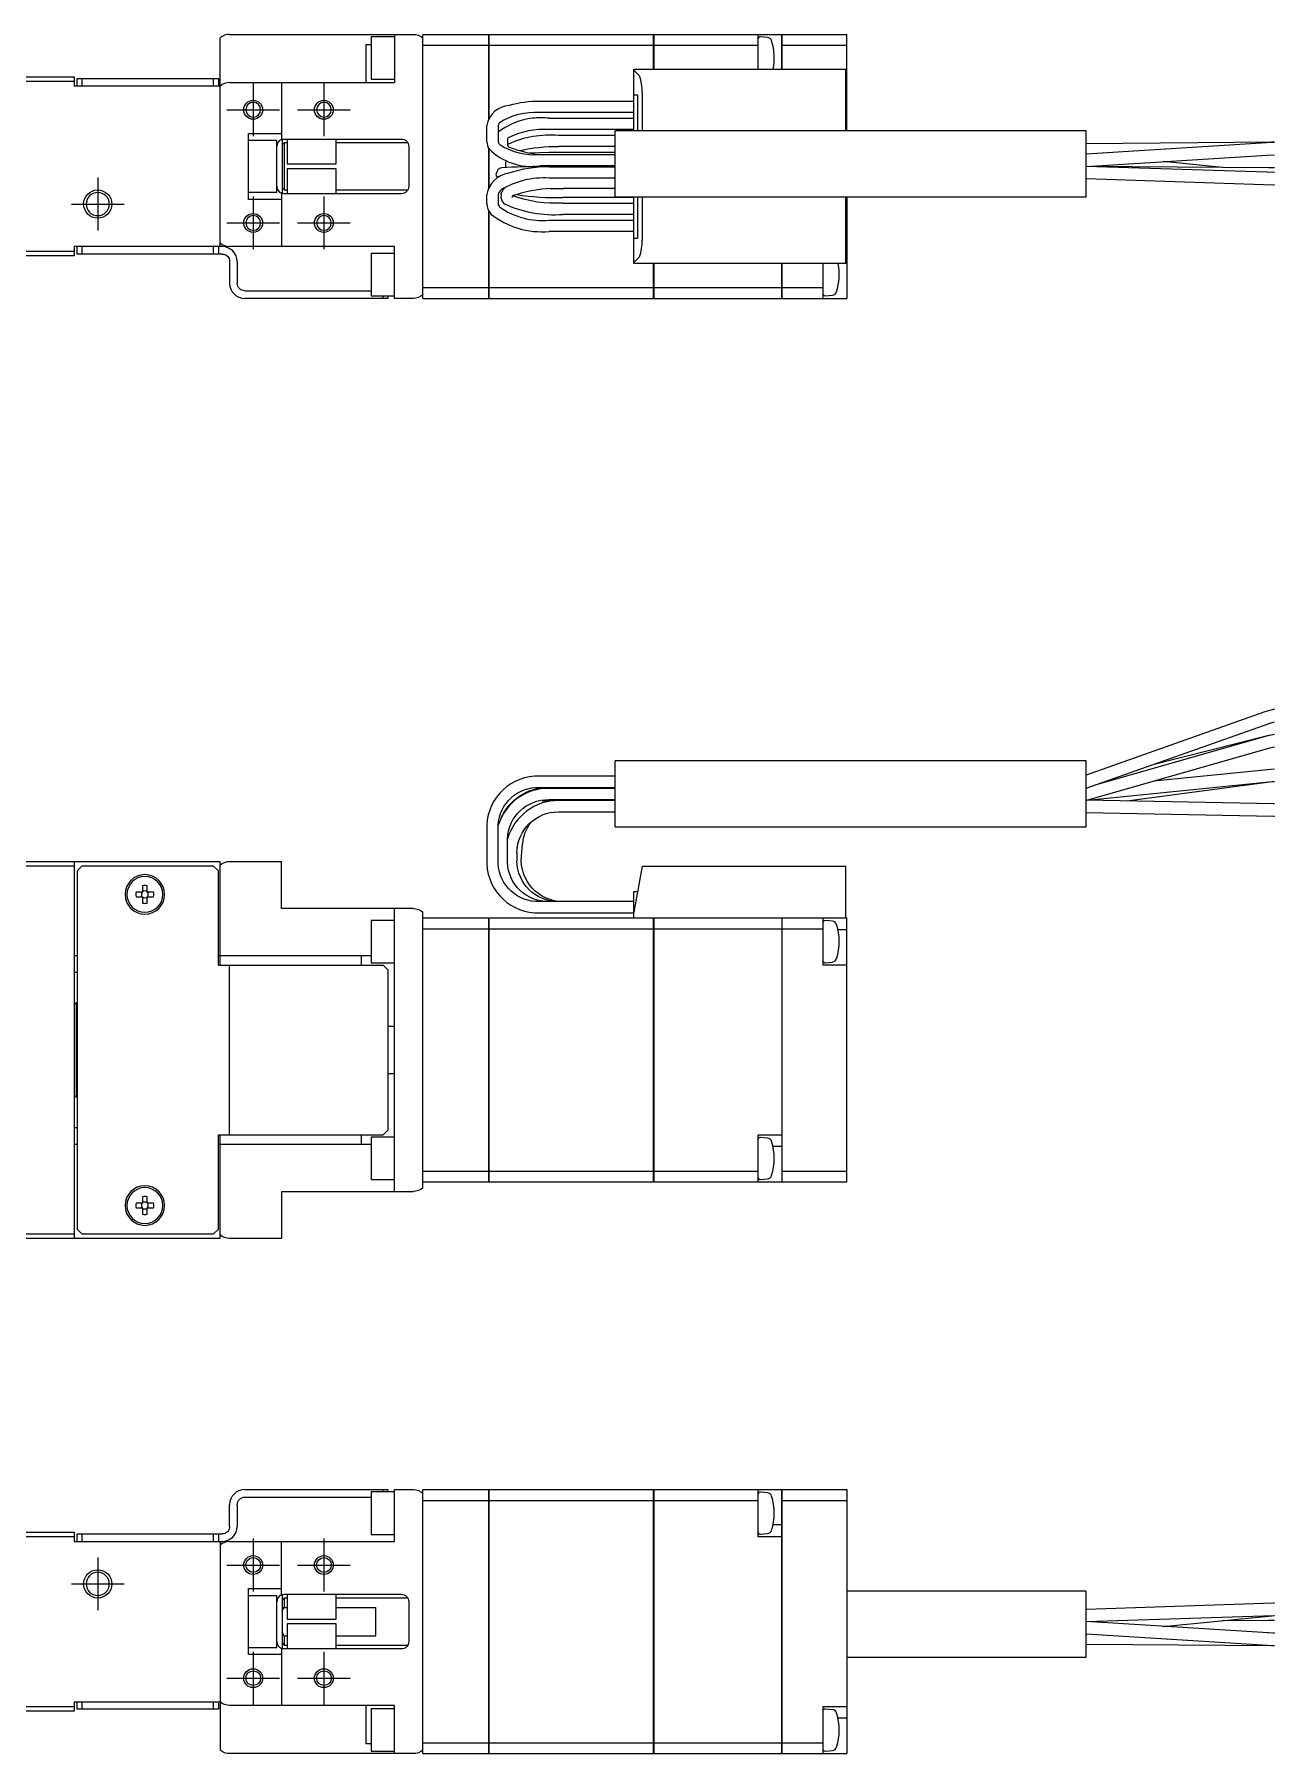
# Model space of a CAD drawing. Extents: x 0 to 571, y -8 to 192.
# Drawn here: x 146.4 to 278, y 10 to 192.3 of the extents above; entities that cross this region are included whole.
import ezdxf

# ---------------------------------------------------------------- set-up
doc = ezdxf.new("R2010")
doc.units = 0
doc.header["$LTSCALE"] = 0.5
doc.linetypes.add('CENTER', pattern=[50.8, 31.75, -6.35, 6.35, -6.35])
for name, color, linetype in [('MSM_CENTER', 1, 'CENTER'), ('MSM_CONTINUOUS', 7, 'CONTINUOUS'), ('MSM_NARROW', 5, 'CONTINUOUS')]:
    doc.layers.add(name, color=color, linetype=linetype)

msp = doc.modelspace()

# ---------------------------------------------------------------- linework, layer by layer
at = {"layer": 'MSM_CENTER'}
for p, q in [((169.62, 187.15), (169.62, 181.55)), ((177.12, 187.15), (177.12, 181.55)), ((166.82, 184.35), (172.42, 184.35)), ((174.32, 184.35), (179.92, 184.35)), ((153.12, 177.15), (153.12, 171.55)), ((169.62, 175.15), (169.62, 169.55)), ((177.12, 175.15), (177.12, 169.55)), ((150.32, 174.35), (155.92, 174.35)), ((166.82, 172.35), (172.42, 172.35)), ((174.32, 172.35), (179.92, 172.35)), ((169.62, 32.8), (169.62, 27.2)), ((177.12, 32.8), (177.12, 27.2)), ((153.12, 30.8), (153.12, 25.2)), ((166.82, 30), (172.42, 30)), ((174.32, 30), (179.92, 30)), ((150.32, 28), (155.92, 28)), ((169.62, 20.8), (169.62, 15.2)), ((177.12, 20.8), (177.12, 15.2)), ((166.82, 18), (172.42, 18)), ((174.32, 18), (179.92, 18))]:
    msp.add_line(p, q, dxfattribs=at)
at = {"layer": 'MSM_CONTINUOUS'}
for p, q in [((166.12, 186.86), (166.12, 191.96)), ((167.12, 192.35), (186.62, 192.35)), ((182.12, 192.1), (182.12, 187.6)), ((184.62, 192.1), (182.12, 192.1)), ((184.62, 192.35), (184.62, 187.25)), ((187.62, 192.35), (194.61, 192.35)), ((187.62, 164.35), (187.62, 192.35)), ((194.61, 183.29), (194.61, 192.35)), ((194.62, 192.34), (194.61, 192.34)), ((194.62, 192.35), (212.11, 192.35)), ((194.62, 192.35), (194.62, 183.32)), ((212.11, 188.65), (212.11, 192.35)), ((212.12, 192.34), (212.11, 192.34)), ((212.12, 192.35), (225.72, 192.35)), ((212.12, 192.35), (212.12, 188.65)), ((223.22, 188.65), (223.22, 192.35)), ((224.2, 192.01), (223.43, 192.08)), ((225.72, 188.65), (225.72, 192.35)), ((225.72, 192.34), (225.73, 192.34)), ((225.73, 192.35), (232.62, 192.35)), ((225.73, 192.35), (225.73, 188.65)), ((232.62, 182.11), (232.62, 192.35)), ((181.62, 191.29), (182.12, 191.29)), ((181.62, 187.25), (181.62, 191.29)), ((187.62, 191.19), (194.61, 191.19)), ((194.62, 191.19), (194.61, 191.19)), ((194.62, 191.19), (212.11, 191.19)), ((212.12, 191.19), (212.11, 191.19)), ((212.12, 191.19), (223.22, 191.19)), ((225.72, 191.19), (225.73, 191.19)), ((225.73, 191.19), (232.62, 191.19)), ((50.62, 187.85), (150.62, 187.85)), ((150.62, 187.85), (150.62, 186.85)), ((210.02, 188.65), (232.52, 188.65)), ((210.02, 182.11), (210.02, 188.65)), ((210.02, 188.54), (210.62, 187.94)), ((232.52, 182.11), (232.52, 188.65)), ((150.62, 187.35), (143.62, 187.35)), ((166.12, 186.85), (150.62, 186.85)), ((150.92, 186.85), (150.92, 187.65)), ((150.92, 187.65), (165.92, 187.65)), ((151.42, 187.65), (151.42, 186.85)), ((165.42, 186.85), (165.42, 187.65)), ((165.92, 187.65), (165.92, 186.85)), ((166.12, 169.85), (166.12, 186.85)), ((167.12, 187.25), (184.62, 187.25)), ((172.62, 187.25), (172.62, 181.22)), ((182.12, 187.6), (184.62, 187.6)), ((210.88, 186.17), (210.88, 182.11)), ((200.02, 185.25), (210.02, 185.25)), ((210.02, 185.95), (210.4, 185.95)), ((210.4, 185.95), (210.4, 182.11)), ((194.42, 180.95), (194.42, 182.69)), ((195.62, 182.69), (195.62, 180.95)), ((210.02, 184.05), (200.02, 184.05)), ((201.02, 183.45), (210.02, 183.45)), ((169.12, 181.85), (172.62, 181.85)), ((169.12, 174.85), (169.12, 181.85)), ((172.12, 181.1), (169.12, 181.1)), ((172.12, 175.6), (172.12, 181.1)), ((172.62, 181.22), (172.71, 181.22)), ((172.63, 181.19), (172.71, 181.22)), ((172.72, 175.47), (172.72, 181.22)), ((172.92, 180.85), (172.72, 180.65)), ((172.92, 181.25), (185.32, 181.25)), ((172.92, 180.85), (172.92, 175.85)), ((173.22, 180.85), (172.92, 180.85)), ((173.22, 181.25), (173.22, 178.6)), ((178.42, 178.6), (178.42, 181.25)), ((186.01, 180.85), (178.42, 180.85)), ((196.62, 181.29), (196.62, 180.55)), ((210.02, 182.25), (201.02, 182.25)), ((202.02, 181.65), (208.02, 181.65)), ((208.02, 175.11), (208.02, 182.11)), ((258.02, 182.11), (208.02, 182.11)), ((258.02, 175.11), (258.02, 182.11)), ((277.68, 180.9), (258.02, 180.74)), ((277.15, 180.85), (258.02, 179.65)), ((278.01, 180.89), (277.15, 180.85)), ((278.01, 180.9), (277.41, 180.89)), ((278.01, 180.9), (277.68, 180.9)), ((186.12, 180.45), (186.12, 176.25)), ((194.61, 180.24), (194.61, 176)), ((194.62, 176.02), (194.62, 180.23)), ((196.42, 178.71), (196.47, 178.93)), ((196.42, 178.67), (196.42, 178.71)), ((198.96, 179.77), (201.02, 179.85)), ((200.02, 179.6), (208.02, 179.6)), ((201.02, 179.85), (208.02, 179.85)), ((208.02, 180.45), (202.02, 180.45)), ((258.03, 178.35), (277.23, 179.55)), ((272.49, 178.24), (266.17, 178.86)), ((277.23, 179.55), (278.01, 179.58)), ((173.22, 178.6), (178.42, 178.6)), ((173.22, 178.1), (173.22, 175.45)), ((178.42, 178.1), (173.22, 178.1)), ((178.42, 175.45), (178.42, 178.1)), ((195.45, 177.36), (195.42, 177.55)), ((195.57, 177.18), (195.45, 177.36)), ((196.42, 178.27), (196.42, 178.67)), ((196.42, 178.21), (196.42, 178.27)), ((208.02, 178.4), (200.02, 178.4)), ((201.02, 178.3), (208.02, 178.3)), ((208.02, 177.1), (201.02, 177.1)), ((277.22, 177.72), (258.02, 178.35)), ((258.02, 177.05), (277.9, 176.4)), ((277.35, 178.2), (258.03, 178.35)), ((278.01, 177.71), (277.22, 177.72)), ((278.01, 178.2), (277.35, 178.2)), ((169.12, 175.6), (172.12, 175.6)), ((172.71, 175.47), (172.62, 175.5)), ((172.62, 175.47), (172.62, 169.85)), ((172.62, 175.47), (172.71, 175.47)), ((172.72, 176.05), (172.92, 175.85)), ((172.92, 175.85), (173.22, 175.85)), ((185.32, 175.45), (172.92, 175.45)), ((178.42, 175.85), (186.01, 175.85)), ((194.42, 174.39), (194.42, 175.35)), ((195.62, 175.37), (195.62, 174.39)), ((195.94, 175.38), (195.95, 175.43)), ((195.95, 175.43), (196.02, 175.63)), ((197.14, 175.17), (197.08, 175.02)), ((202.6, 176), (202.55, 176)), ((208.02, 176), (202.57, 176)), ((208.02, 175.11), (258.02, 175.11)), ((210.02, 168.05), (210.02, 175.11)), ((210.4, 175.11), (210.4, 170.75)), ((210.88, 175.11), (210.88, 170.53)), ((232.52, 168.05), (232.52, 175.11)), ((232.62, 175.11), (232.62, 164.35)), ((277.18, 176.42), (278.01, 176.4)), ((277.9, 176.4), (278.01, 176.4)), ((172.62, 174.85), (169.12, 174.85)), ((194.61, 164.35), (194.61, 173.64)), ((194.62, 173.62), (194.62, 164.35)), ((210.02, 175.05), (202.47, 175.05)), ((202.5, 174.45), (210.02, 174.45)), ((210.02, 173.25), (202.5, 173.25)), ((201.02, 172.65), (210.02, 172.65)), ((210.02, 171.45), (201.02, 171.45)), ((166.32, 169.85), (150.62, 169.85)), ((150.62, 169.85), (150.62, 168.85)), ((150.92, 169.05), (150.92, 169.85)), ((151.42, 169.85), (151.42, 169.05)), ((165.42, 169.05), (165.42, 169.85)), ((165.92, 169.85), (165.92, 169.05)), ((184.62, 169.85), (167.12, 169.85)), ((184.62, 164.35), (184.62, 169.85)), ((210.02, 170.75), (210.4, 170.75)), ((150.62, 168.85), (137.62, 168.85)), ((137.73, 169.35), (150.62, 169.35)), ((166.32, 169.05), (150.92, 169.05)), ((167.12, 168.25), (167.12, 165.95)), ((167.92, 168.25), (167.92, 165.95)), ((182.12, 169.1), (182.12, 164.6)), ((184.62, 169.1), (182.12, 169.1)), ((210.62, 168.75), (210.02, 168.15)), ((232.52, 168.05), (210.02, 168.05)), ((212.11, 164.35), (212.11, 168.05)), ((212.12, 168.05), (212.12, 164.35)), ((225.72, 164.35), (225.72, 168.05)), ((225.73, 168.05), (225.73, 164.35)), ((230.12, 164.35), (230.12, 168.05)), ((232.52, 168.1), (232.62, 168.1)), ((168.72, 165.15), (182.12, 165.15)), ((183.92, 164.35), (168.72, 164.35)), ((182.12, 164.6), (184.62, 164.6)), ((183.42, 164.35), (183.42, 164.6)), ((183.92, 164.6), (183.92, 164.35)), ((186.62, 164.35), (184.62, 164.35)), ((187.62, 165.5), (194.61, 165.5)), ((187.62, 164.35), (194.61, 164.35)), ((194.62, 165.5), (194.61, 165.5)), ((194.62, 164.36), (194.61, 164.36)), ((194.62, 165.5), (212.11, 165.5)), ((194.62, 164.35), (212.11, 164.35)), ((212.12, 165.5), (212.11, 165.5)), ((212.12, 164.36), (212.11, 164.36)), ((212.12, 165.5), (225.72, 165.5)), ((212.12, 164.35), (225.72, 164.35)), ((225.72, 165.5), (225.73, 165.5)), ((225.72, 164.36), (225.73, 164.36)), ((225.73, 165.5), (230.12, 165.5)), ((225.73, 164.35), (232.62, 164.35)), ((230.32, 164.62), (231.09, 164.68)), ((276.98, 120.5), (258.02, 113.77)), ((278.01, 120.76), (276.98, 120.5)), ((258.02, 112.39), (277.42, 119.27)), ((277.41, 119.27), (278.01, 119.44)), ((277.42, 119.27), (278.01, 119.44)), ((277.16, 117.91), (258.95, 112.72)), ((277.25, 117.95), (264.94, 114.85)), ((278.01, 118.08), (277.16, 117.91)), ((278.01, 118.09), (277.25, 117.95)), ((277.52, 116.66), (278.01, 116.77)), ((208.02, 108.28), (208.02, 115.28)), ((258.02, 115.28), (208.02, 115.28)), ((258.02, 108.28), (258.02, 115.28)), ((258.1, 111.12), (277.52, 116.66)), ((208.02, 113.68), (200.02, 113.68)), ((258.14, 111.13), (277.74, 113.09)), ((262.32, 111.04), (277.77, 113.09)), ((277.61, 114.39), (265.2, 113.15)), ((278.01, 114.42), (277.61, 114.39)), ((277.74, 113.09), (278.01, 113.12)), ((200.02, 112.48), (208.02, 112.48)), ((208.02, 112.38), (201.02, 112.38)), ((200.3, 111.02), (200.28, 111.02)), ((200.28, 111.02), (200.3, 111.02)), ((200.3, 111.02), (201.52, 111.18)), ((201.02, 111.08), (200.3, 111.02)), ((201.02, 111.18), (208.02, 111.18)), ((208.02, 111.08), (201.02, 111.08)), ((202.02, 109.88), (208.02, 109.88)), ((277.93, 110.73), (258.02, 111.13)), ((258.02, 109.83), (277.91, 109.43)), ((278.01, 110.73), (277.86, 110.73)), ((277.91, 109.43), (278.01, 109.43)), ((278.01, 110.73), (277.93, 110.73)), ((194.42, 108.47), (194.42, 104.38)), ((195.62, 104.38), (195.62, 108.47)), ((195.63, 108.47), (195.62, 108.43)), ((208.02, 108.28), (258.02, 108.28)), ((196.62, 104.54), (196.62, 107.01)), ((198.09, 105.14), (198.21, 106.53)), ((137.12, 104.63), (166.12, 104.63)), ((150.62, 104.13), (138.23, 104.13)), ((150.62, 104.63), (150.62, 64.63)), ((151.42, 104.13), (150.92, 103.63)), ((165.42, 104.13), (151.42, 104.13)), ((165.92, 103.63), (165.42, 104.13)), ((166.12, 93.63), (166.12, 104.63)), ((167.12, 104.63), (172.62, 104.63)), ((172.62, 99.63), (172.62, 104.63)), ((197.62, 104.69), (197.62, 105.56)), ((210.88, 104.13), (210.02, 99.23)), ((210.88, 104.13), (232.52, 104.13)), ((232.52, 98.63), (232.52, 104.13)), ((150.92, 103.63), (150.92, 65.63)), ((165.92, 93.63), (165.92, 103.63)), ((157.88, 101.37), (157.2, 101.37)), ((157.2, 100.89), (157.88, 100.89)), ((157.88, 102.04), (157.88, 101.37)), ((157.88, 100.89), (157.88, 100.21)), ((158.36, 101.37), (158.36, 102.04)), ((159.03, 101.37), (158.36, 101.37)), ((158.36, 100.21), (158.36, 100.89)), ((158.36, 100.89), (159.03, 100.89)), ((210.02, 100.38), (200.02, 100.38)), ((202.5, 100.38), (202.26, 100.38)), ((210.02, 98.63), (210.02, 101.43)), ((210.02, 101.43), (210.4, 101.43)), ((186.62, 99.63), (172.62, 99.63)), ((184.62, 69.63), (184.62, 99.63)), ((187.62, 70.01), (187.62, 99.24)), ((187.62, 98.63), (194.61, 98.63)), ((194.61, 70.63), (194.61, 98.63)), ((194.62, 98.62), (194.61, 98.62)), ((194.62, 98.63), (232.62, 98.63)), ((194.62, 98.63), (194.62, 70.63)), ((200.02, 99.18), (210.02, 99.18)), ((212.11, 70.63), (212.11, 98.63)), ((212.12, 98.62), (212.11, 98.62)), ((212.12, 98.63), (212.12, 70.63)), ((225.72, 98.63), (225.72, 70.63)), ((225.72, 98.62), (225.73, 98.62)), ((225.73, 98.63), (225.73, 70.63)), ((230.12, 93.63), (230.12, 98.63)), ((232.62, 70.63), (232.62, 98.63)), ((182.12, 98.38), (182.12, 93.88)), ((184.62, 98.38), (182.12, 98.38)), ((187.62, 97.47), (194.61, 97.47)), ((194.62, 97.47), (194.61, 97.47)), ((194.62, 97.47), (212.11, 97.47)), ((212.12, 97.47), (212.11, 97.47)), ((212.12, 97.47), (225.72, 97.47)), ((225.72, 97.47), (225.73, 97.47)), ((225.73, 97.47), (230.12, 97.47)), ((231.09, 98.29), (230.32, 98.36)), ((232.62, 97.38), (231.67, 97.38)), ((150.92, 94.63), (150.62, 94.63)), ((182.12, 94.63), (165.92, 94.63)), ((165.92, 93.63), (183.42, 93.63)), ((167.12, 75.63), (167.12, 93.63)), ((181.12, 93.63), (181.12, 94.63)), ((182.12, 93.88), (184.62, 93.88)), ((183.92, 93.13), (183.42, 93.63)), ((183.92, 93.13), (183.92, 76.13)), ((232.62, 93.63), (230.12, 93.63)), ((230.32, 93.89), (231.09, 93.96)), ((150.62, 92.88), (150.92, 92.88)), ((150.82, 89.63), (150.62, 89.43)), ((150.82, 89.63), (150.82, 79.63)), ((150.92, 89.63), (150.82, 89.63)), ((184.62, 87.13), (183.92, 87.13)), ((183.92, 82.13), (184.62, 82.13)), ((150.62, 79.83), (150.82, 79.63)), ((150.82, 79.63), (150.92, 79.63)), ((150.92, 76.38), (150.62, 76.38)), ((165.92, 65.63), (165.92, 75.63)), ((165.92, 75.63), (183.42, 75.63)), ((166.12, 64.63), (166.12, 75.63)), ((181.12, 74.63), (181.12, 75.63)), ((182.12, 75.38), (182.12, 70.88)), ((184.62, 75.38), (182.12, 75.38)), ((183.42, 75.63), (183.92, 76.13)), ((223.22, 75.63), (225.72, 75.63)), ((223.22, 70.63), (223.22, 75.63)), ((224.2, 75.29), (223.43, 75.36)), ((150.62, 74.63), (150.92, 74.63)), ((165.92, 74.63), (182.12, 74.63)), ((225.72, 74.38), (224.78, 74.38)), ((187.62, 71.78), (194.61, 71.78)), ((194.62, 71.79), (194.61, 71.79)), ((194.62, 71.78), (212.11, 71.78)), ((212.12, 71.79), (212.11, 71.79)), ((212.12, 71.78), (223.22, 71.78)), ((225.72, 71.79), (225.73, 71.79)), ((225.73, 71.78), (232.62, 71.78)), ((172.62, 69.63), (186.62, 69.63)), ((172.62, 69.63), (172.62, 64.63)), ((182.12, 70.88), (184.62, 70.88)), ((187.62, 70.63), (194.61, 70.63)), ((194.62, 70.64), (194.61, 70.64)), ((194.62, 70.63), (212.11, 70.63)), ((212.12, 70.64), (212.11, 70.64)), ((212.12, 70.63), (225.72, 70.63)), ((223.43, 70.89), (224.2, 70.96)), ((225.72, 70.64), (225.73, 70.64)), ((225.73, 70.63), (232.62, 70.63)), ((157.88, 68.37), (157.2, 68.37)), ((157.2, 67.89), (157.88, 67.89)), ((157.88, 69.04), (157.88, 68.37)), ((157.88, 67.89), (157.88, 67.21)), ((158.36, 68.37), (158.36, 69.04)), ((159.03, 68.37), (158.36, 68.37)), ((158.36, 67.21), (158.36, 67.89)), ((158.36, 67.89), (159.03, 67.89)), ((166.12, 64.63), (137.12, 64.63)), ((138.23, 65.13), (150.62, 65.13)), ((150.92, 65.63), (151.42, 65.13)), ((151.42, 65.13), (165.42, 65.13)), ((165.42, 65.13), (165.92, 65.63)), ((172.62, 64.63), (167.12, 64.63)), ((168.72, 38), (183.92, 38)), ((168.72, 37.2), (182.12, 37.2)), ((182.12, 37.75), (182.12, 33.25)), ((184.62, 37.75), (182.12, 37.75)), ((183.42, 37.75), (183.42, 38)), ((183.92, 38), (183.92, 37.75)), ((184.62, 32.5), (184.62, 38)), ((184.62, 38), (186.62, 38)), ((187.62, 38), (194.61, 38)), ((187.62, 10), (187.62, 38)), ((187.62, 36.85), (194.61, 36.85)), ((194.61, 10), (194.61, 38)), ((194.62, 37.99), (194.61, 37.99)), ((194.62, 36.84), (194.61, 36.84)), ((194.62, 38), (212.11, 38)), ((194.62, 38), (194.62, 10)), ((194.62, 36.85), (212.11, 36.85)), ((212.11, 10), (212.11, 38)), ((212.12, 37.99), (212.11, 37.99)), ((212.12, 36.84), (212.11, 36.84)), ((212.12, 38), (225.72, 38)), ((212.12, 38), (212.12, 10)), ((212.12, 36.85), (223.22, 36.85)), ((223.22, 33), (223.22, 38)), ((224.2, 37.66), (223.43, 37.73)), ((225.72, 10), (225.72, 38)), ((225.72, 37.99), (225.73, 37.99)), ((225.72, 36.84), (225.73, 36.84)), ((225.73, 38), (232.62, 38)), ((225.73, 38), (225.73, 10)), ((225.73, 36.85), (232.62, 36.85)), ((232.62, 38), (232.62, 10)), ((167.12, 34.1), (167.12, 36.4)), ((167.92, 36.4), (167.92, 34.1)), ((137.62, 33.5), (150.62, 33.5)), ((150.62, 33), (137.73, 33)), ((150.62, 33.5), (150.62, 32.5)), ((150.92, 32.5), (150.92, 33.3)), ((150.92, 33.3), (166.32, 33.3)), ((151.42, 33.3), (151.42, 32.5)), ((165.42, 32.5), (165.42, 33.3)), ((165.92, 33.3), (165.92, 32.5)), ((182.12, 33.25), (184.62, 33.25)), ((225.72, 33), (223.22, 33)), ((223.43, 33.27), (224.2, 33.34)), ((225.72, 34.25), (224.78, 34.25)), ((150.62, 32.5), (166.32, 32.5)), ((166.12, 32.5), (166.12, 15.5)), ((167.12, 32.5), (184.62, 32.5)), ((172.62, 26.87), (172.62, 32.5)), ((169.12, 20.5), (169.12, 27.5)), ((169.12, 27.5), (172.62, 27.5)), ((172.12, 26.75), (169.12, 26.75)), ((172.12, 21.25), (172.12, 26.75)), ((172.62, 26.87), (172.71, 26.87)), ((172.63, 26.85), (172.71, 26.87)), ((172.72, 21.12), (172.72, 26.88)), ((172.92, 26.5), (172.72, 26.3)), ((172.92, 26.9), (185.32, 26.9)), ((172.92, 26.5), (172.92, 25.5)), ((173.22, 26.5), (172.92, 26.5)), ((173.22, 26.9), (173.22, 24.25)), ((178.42, 24.25), (178.42, 26.9)), ((186.01, 26.5), (178.42, 26.5)), ((186.12, 26.1), (186.12, 21.9)), ((258.02, 27.23), (232.62, 27.23)), ((258.02, 20.23), (258.02, 27.23)), ((277.9, 25.94), (258.02, 25.3)), ((278.01, 25.95), (277.9, 25.94)), ((172.71, 25.13), (172.92, 25.5)), ((172.92, 25.5), (173.22, 25.5)), ((173.22, 24.25), (178.42, 24.25)), ((173.22, 23.75), (173.22, 21.1)), ((178.42, 23.75), (173.22, 23.75)), ((178.42, 25.5), (182.62, 25.5)), ((178.42, 21.1), (178.42, 23.75)), ((182.62, 22.5), (182.62, 25.5)), ((258.02, 24), (277.94, 24.65)), ((277.89, 22.76), (258.03, 24)), ((266.17, 23.49), (277.73, 24.62)), ((272.49, 24.11), (277.35, 24.14)), ((277.35, 24.14), (278.01, 24.15)), ((277.73, 24.62), (278.01, 24.64)), ((277.94, 24.65), (278.01, 24.65)), ((172.92, 22.5), (172.71, 22.87)), ((172.92, 22.5), (172.92, 21.5)), ((172.92, 22.5), (173.22, 22.5)), ((178.42, 22.5), (182.62, 22.5)), ((258.02, 22.7), (277.81, 21.46)), ((278.01, 22.76), (277.23, 22.8)), ((278.01, 22.75), (277.89, 22.76)), ((169.12, 21.25), (172.12, 21.25)), ((172.62, 20.5), (169.12, 20.5)), ((172.71, 21.13), (172.62, 21.16)), ((172.62, 21.13), (172.62, 15.1)), ((172.62, 21.13), (172.71, 21.13)), ((172.72, 21.7), (172.92, 21.5)), ((172.92, 21.5), (173.22, 21.5)), ((185.32, 21.1), (172.92, 21.1)), ((178.42, 21.5), (186.01, 21.5)), ((232.62, 20.23), (258.02, 20.23)), ((258.02, 21.6), (277.68, 21.45)), ((277.68, 21.45), (278.01, 21.45)), ((277.81, 21.46), (278.01, 21.45)), ((137.12, 15), (150.62, 15)), ((150.62, 15.5), (166.12, 15.5)), ((150.62, 15.5), (150.62, 14.5)), ((150.92, 14.7), (150.92, 15.5)), ((165.92, 14.7), (150.92, 14.7)), ((151.42, 15.5), (151.42, 14.7)), ((165.42, 14.7), (165.42, 15.5)), ((165.92, 15.5), (165.92, 14.7)), ((166.12, 15.48), (166.12, 10.38)), ((184.62, 15.1), (167.12, 15.1)), ((181.62, 11.05), (181.62, 15.1)), ((182.12, 14.75), (182.12, 10.25)), ((184.62, 14.75), (182.12, 14.75)), ((184.62, 10), (184.62, 15.1)), ((230.12, 15), (232.62, 15)), ((230.12, 10), (230.12, 15)), ((231.09, 14.66), (230.32, 14.73)), ((150.62, 14.5), (137.12, 14.5)), ((232.62, 13.75), (231.67, 13.75)), ((182.12, 11.05), (181.62, 11.05)), ((187.62, 11.15), (194.61, 11.15)), ((194.62, 11.16), (194.61, 11.16)), ((194.62, 11.15), (212.11, 11.15)), ((212.12, 11.16), (212.11, 11.16)), ((212.12, 11.15), (225.72, 11.15)), ((225.72, 11.16), (225.73, 11.16)), ((225.73, 11.15), (230.12, 11.15)), ((186.62, 10), (167.12, 10)), ((182.12, 10.25), (184.62, 10.25)), ((187.62, 10), (194.61, 10)), ((194.62, 10.01), (194.61, 10.01)), ((194.62, 10), (212.11, 10)), ((212.12, 10.01), (212.11, 10.01)), ((212.12, 10), (225.72, 10)), ((225.72, 10.01), (225.73, 10.01)), ((225.73, 10), (232.62, 10)), ((230.32, 10.27), (231.09, 10.34))]:
    msp.add_line(p, q, dxfattribs=at)
at = {"layer": 'MSM_CONTINUOUS', "extrusion": (0, 0, -1)}
for centre, radius in [((-169.62, 184.35), 0.783), ((-177.12, 184.35), 0.783), ((-153.12, 174.35), 1.23), ((-169.62, 172.35), 0.783), ((-177.12, 172.35), 0.783), ((-158.12, 101.13), 2.1), ((-158.12, 101.13), 1.9), ((-158.12, 68.13), 2.1), ((-158.12, 68.13), 1.9), ((-153.12, 28), 1.23)]:
    msp.add_circle(centre, radius, dxfattribs=at)
at = {"layer": 'MSM_CONTINUOUS'}
for centre in [(169.62, 30), (177.12, 30), (169.62, 18), (177.12, 18)]:
    msp.add_circle(centre, 0.783, dxfattribs=at)
for centre, radius, start, end in [((167.12, 190.85), 1.5, 90, 131.8103), ((223.42, 191.88), 0.2, 85, 180), ((224.16, 191.51), 0.5, 17.6292, 85), ((218.92, 189.85), 6, 348.463, 17.6292), ((206.38, 186.41), 4.51, 356.9565, 19.8759), ((167.12, 185.75), 1.5, 90, 131.8103), ((196.97, 182.22), 2.6, 94.529, 169.4489), ((199.9, 173.85), 11.39, 89.4263, 105.9737), ((200.08, 176.25), 7.25, 96.3701, 128.0137), ((196.12, 182.59), 0.517, 135.2404, 168.1418), ((199.5, 177.21), 6.86, 85.7338, 123.1423), ((200.14, 175.04), 8.45, 84.0847, 95.9153), ((172.92, 180.45), 0.8, 111.0174, 180.0011), ((195.87, 180.96), 1.45, 180.4058, 210.4027), ((196.09, 181.02), 0.476, 188.6138, 236.2676), ((199.54, 186.71), 7.13, 238.56, 273.8379), ((197.54, 180.45), 1.25, 129.0936, 137.7837), ((196.84, 180.5), 0.266, 124.411, 149.3913), ((197.15, 180.97), 0.679, 217.4987, 239.8257), ((201.18, 170.71), 10.96, 85.615, 114.1334), ((200.49, 173.54), 8.72, 86.5414, 115.3793), ((199.17, 184.77), 6.43, 224.963, 277.5807), ((201.72, 193.65), 14.15, 249.6946, 263.3429), ((197.13, 174.91), 2.75, 98.9432, 170.7276), ((196.04, 177.57), 0.622, 95.0583, 181.8855), ((200.43, 168.47), 8.65, 86.1439, 121.4476), ((199.73, 108.32), 69.98, 89.4917, 93.0744), ((200.82, 165.36), 12.93, 89.1445, 108.5736), ((172.92, 176.25), 0.8, 179.9994, 248.4559), ((196.48, 175.15), 0.889, 128.882, 166.1339), ((196.88, 175.13), 0.978, 165.1348, 231.2961), ((197.14, 175.18), 1.21, 130.2216, 158.1544), ((197.66, 174.51), 0.846, 93.0873, 128.5311), ((201.73, 201.91), 26.87, 261.1484, 271.5762), ((201.83, 162.25), 13.77, 92.8028, 107.8241), ((201.83, 162.25), 13.77, 87.0004, 87.0016), ((196.14, 174.43), 1.72, 181.1046, 220.9976), ((200.26, 180.15), 8.74, 231.6765, 274.9803), ((196.23, 174.47), 0.622, 186.9392, 221.0969), ((200.27, 180.33), 7.72, 234.3313, 275.5619), ((201.57, 185.95), 12.73, 245.3814, 274.1546), ((167.12, 171.35), 1.5, 228.1897, 270), ((166.32, 168.25), 1.6, 0, 90), ((206.26, 170.3), 4.63, 340.4221, 2.7455), ((225.81, 166.85), 6, 342.3708, 11.537), ((168.72, 165.95), 1.6, 180, 270), ((230.31, 164.81), 0.2, 198.1949, 275), ((231.05, 165.18), 0.5, 275, 342.3708), ((199.82, 108.27), 5.41, 87.9067, 177.8727), ((200.94, 106.81), 5.57, 89.2277, 162.6191), ((201.99, 105.49), 5.59, 89.7079, 164.0346), ((199.82, 104.58), 5.41, 182.1863, 272.0343), ((158.12, 101.13), 0.95, 165.3667, 194.6333), ((158.12, 101.13), 0.365, 138.8496, 221.1504), ((158.12, 101.13), 0.95, 75.3667, 104.6333), ((158.12, 101.13), 0.365, 48.8496, 131.1504), ((158.12, 101.13), 0.365, 228.8496, 311.1504), ((158.12, 101.13), 0.365, 318.8496, 41.1504), ((158.12, 101.13), 0.95, 345.3667, 14.6333), ((158.12, 101.13), 0.95, 255.3667, 284.6333), ((230.31, 98.16), 0.2, 85, 161.8051), ((231.05, 97.79), 0.5, 17.6292, 85), ((225.81, 96.13), 6, 342.3708, 17.6292), ((230.31, 94.09), 0.2, 198.1949, 275), ((231.05, 94.46), 0.5, 275, 342.3708), ((223.42, 75.16), 0.2, 85, 180), ((224.16, 74.79), 0.5, 17.6292, 85), ((218.92, 73.13), 6, 342.3708, 17.6292), ((224.16, 71.46), 0.5, 275, 342.3708), ((223.42, 71.09), 0.2, 180, 275), ((158.12, 68.13), 0.95, 165.3667, 194.6333), ((158.12, 68.13), 0.365, 138.8496, 221.1504), ((158.12, 68.13), 0.95, 75.3667, 104.6333), ((158.12, 68.13), 0.365, 48.8496, 131.1504), ((158.12, 68.13), 0.365, 228.8496, 311.1504), ((158.12, 68.13), 0.365, 318.8496, 41.1504), ((158.12, 68.13), 0.95, 345.3667, 14.6333), ((158.12, 68.13), 0.95, 255.3667, 284.6333), ((168.72, 36.4), 1.6, 90, 180), ((223.42, 37.53), 0.2, 85, 180), ((224.16, 37.17), 0.5, 17.6292, 85), ((218.92, 35.5), 6, 342.3708, 17.6292), ((166.32, 34.1), 1.6, 270, 0), ((223.42, 33.47), 0.2, 180, 275), ((224.16, 33.83), 0.5, 275, 342.3708), ((167.12, 31), 1.5, 90, 131.8103), ((172.92, 26.1), 0.801, 111.0892, 179.9292), ((172.92, 21.9), 0.802, 180.0987, 248.3566), ((230.31, 14.53), 0.2, 85, 161.8051), ((231.05, 14.17), 0.5, 17.6292, 85), ((225.81, 12.5), 6, 342.3708, 17.6292), ((230.31, 10.47), 0.2, 198.1949, 275), ((231.05, 10.83), 0.5, 275, 342.3708)]:
    msp.add_arc(centre, radius, start, end, dxfattribs=at)
at = {"layer": 'MSM_CONTINUOUS', "extrusion": (0, 0, -1)}
for centre, radius, start, end in [((-186.62, 190.85), 1.5, 90, 131.8103), ((-172.92, 180.45), 0.8, 74.8734, 90), ((-185.32, 180.45), 0.8, 90, 180), ((-201.59, 164.65), 15.8, 76.5872, 91.5576), ((-200.54, 191.79), 13.5, 267.9949, 275.1375), ((-172.92, 176.25), 0.8, 270, 285.1266), ((-185.32, 176.25), 0.8, 180, 270), ((-201.72, 188.21), 13.78, 266.7908, 289.3093), ((-201.81, 150.72), 25.29, 88.5191, 91.6777), ((-166.32, 168.25), 0.8, 90, 180), ((-168.72, 165.95), 0.8, 270, 0), ((-186.62, 165.85), 1.5, 228.1897, 270), ((-199.83, 108.26), 4.22, 2.931, 92.4936), ((-200.91, 107.03), 5.45, 23.9954, 88.8909), ((-200.9, 106.89), 4.29, 1.6879, 91.5108), ((-201.97, 105.52), 4.36, 0.6063, 90.5686), ((-202.57, 106.14), 4.37, 5.0458, 37.0419), ((-167.12, 103.13), 1.5, 48.1897, 90), ((-199.83, 104.59), 4.22, 267.4296, 357.1458), ((-200.9, 104.66), 4.29, 268.4433, 358.358), ((-201.97, 104.73), 4.36, 269.4143, 359.4108), ((-202.46, 104.76), 4.39, 269.8692, 4.9179), ((-186.62, 98.13), 1.5, 90, 131.8103), ((-186.62, 71.13), 1.5, 228.1897, 270), ((-167.12, 66.13), 1.5, 270, 311.8103), ((-168.72, 36.4), 0.8, 0, 90), ((-186.62, 36.5), 1.5, 90, 131.8103), ((-166.32, 34.1), 0.8, 180, 270), ((-172.92, 26.1), 0.8, 74.8734, 90), ((-185.32, 26.1), 0.8, 90, 180), ((-185.32, 21.9), 0.8, 180, 270), ((-172.92, 21.9), 0.8, 270, 285.1266), ((-167.12, 16.6), 1.5, 270, 311.8103), ((-167.12, 11.5), 1.5, 270, 311.8103), ((-186.62, 11.5), 1.5, 228.1897, 270)]:
    msp.add_arc(centre, radius, start, end, dxfattribs=at)
at = {"layer": 'MSM_NARROW'}
for centre, radius in [((169.62, 184.35), 1), ((177.12, 184.35), 1), ((153.12, 174.35), 1.5), ((169.62, 172.35), 1), ((177.12, 172.35), 1), ((169.62, 30), 1), ((177.12, 30), 1), ((153.12, 28), 1.5), ((169.62, 18), 1), ((177.12, 18), 1)]:
    msp.add_circle(centre, radius, dxfattribs=at)

doc.saveas('drawing.dxf')
